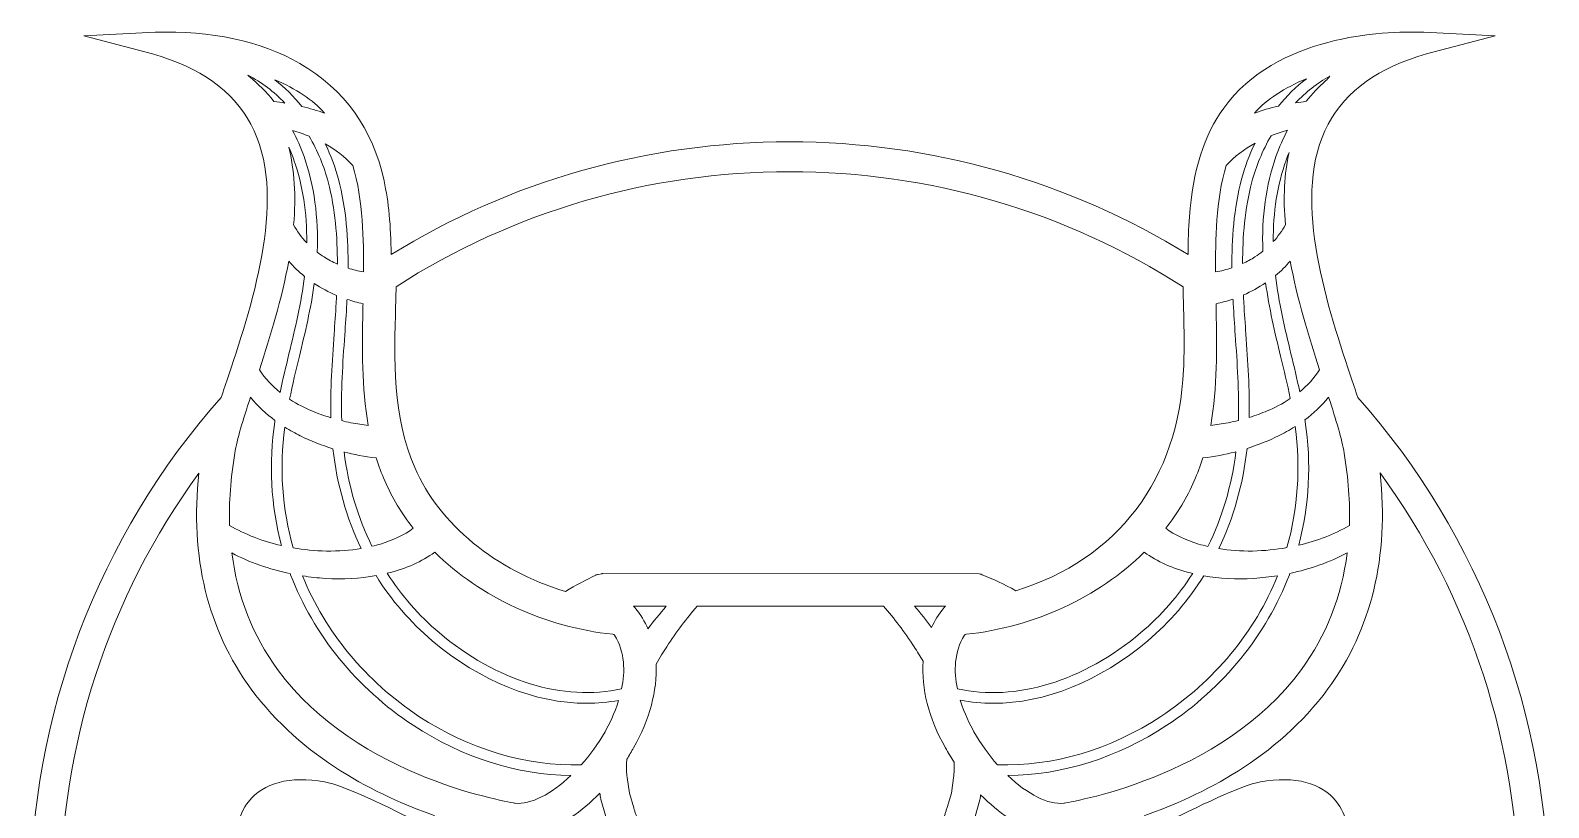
# Model space of a CAD drawing. Header units: millimetres. Extents: x -62 to 1216, y -386 to -56.
# Drawn here: x 273.9 to 558.2, y -201.3 to -55.8 of the extents above; entities that cross this region are included whole.
import ezdxf

# ---------------------------------------------------------------- set-up
doc = ezdxf.new("R2010")
doc.units = ezdxf.units.MM
doc.header["$MEASUREMENT"] = 0
doc.layers.add('Layer 3', color=7, linetype='Continuous')

msp = doc.modelspace()

# ---------------------------------------------------------------- linework, layer by layer
at = {"layer": 'Layer 3', "lineweight": 0}
for points, knots in [([(522.42, -124.51), (521.99, -123.15), (521.48, -121.77), (521, -120.31), (516.31, -106.04), (509.88, -86.51), (516.89, -73.35), (520.2, -67.15), (526.39, -62.74), (535.3, -60.24), (535.3, -60.24), (548.14, -56.82), (548.14, -56.82), (548.14, -56.82), (534.81, -56.18), (534.81, -56.18), (526.84, -55.91), (507.21, -56.76), (497.34, -70.35), (493.66, -75.41), (491.56, -82.07), (490.9, -90.72), (490.74, -92.87), (490.65, -95.13), (490.64, -97.79), (468.33, -83.98), (442.54, -76.68), (416.03, -76.68), (389.53, -76.68), (363.75, -83.97), (341.45, -97.78), (341.4, -92.35), (340.97, -87.95), (340.12, -83.99), (338.03, -74.22), (332.71, -66.83), (324.34, -62.02), (317.07, -57.84), (307.7, -55.82), (297.24, -56.18), (297.24, -56.18), (283.91, -56.82), (283.91, -56.82), (283.91, -56.82), (296.75, -60.24), (296.75, -60.24), (305.66, -62.74), (311.85, -67.15), (315.16, -73.35), (322.18, -86.51), (315.75, -106.04), (311.05, -120.31), (310.57, -121.78), (310.06, -123.16), (309.63, -124.51), (286.56, -150.47), (273.9, -183.97), (273.9, -218.81), (273.9, -256.77), (288.68, -292.46), (315.53, -319.31), (332.12, -335.9), (352.62, -348.2), (374.82, -354.89), (379.69, -357.53), (384.59, -360.05), (389.16, -362.39), (389.16, -362.39), (389.69, -362.66), (389.69, -362.66), (396.32, -366.06), (403.18, -369.56), (409.11, -374.11), (410.99, -375.56), (412.81, -377.13), (414.51, -378.79), (414.51, -378.79), (415.89, -380.13), (415.89, -380.13), (415.89, -380.13), (417.26, -378.79), (417.26, -378.79), (418.97, -377.13), (420.79, -375.56), (422.67, -374.11), (428.59, -369.57), (435.45, -366.06), (442.09, -362.66), (442.09, -362.66), (442.62, -362.39), (442.62, -362.39), (447.08, -360.11), (451.86, -357.65), (456.65, -355.06), (479.08, -348.41), (499.79, -336.04), (516.53, -319.31), (543.37, -292.46), (558.16, -256.77), (558.16, -218.81), (558.16, -183.97), (545.49, -150.46), (522.42, -124.51)], [0, 0, 0, 0, 1, 1, 1, 2, 2, 2, 3, 3, 3, 4, 4, 4, 5, 5, 5, 6, 6, 6, 7, 7, 7, 8, 8, 8, 9, 9, 9, 10, 10, 10, 11, 11, 11, 12, 12, 12, 13, 13, 13, 14, 14, 14, 15, 15, 15, 16, 16, 16, 17, 17, 17, 18, 18, 18, 19, 19, 19, 20, 20, 20, 21, 21, 21, 22, 22, 22, 23, 23, 23, 24, 24, 24, 25, 25, 25, 26, 26, 26, 27, 27, 27, 28, 28, 28, 29, 29, 29, 30, 30, 30, 31, 31, 31, 32, 32, 32, 33, 33, 33, 34, 34, 34, 34]), ([(314.86, -64.44), (314.78, -64.36), (314.7, -64.29), (314.62, -64.21), (317.2, -65.5), (319.51, -67.3), (321.52, -69.42), (320.87, -69.31), (320.19, -69.22), (319.51, -69.13), (318.1, -67.36), (316.55, -65.8), (314.86, -64.44)], [0, 0, 0, 0, 1, 1, 1, 2, 2, 2, 3, 3, 3, 4, 4, 4, 4]), ([(328.96, -71.3), (327.62, -70.82), (326.21, -70.41), (324.71, -70.06), (323.21, -68.2), (321.53, -66.51), (319.67, -65.06), (323.6, -66.72), (326.8, -68.84), (328.96, -71.3)], [0, 0, 0, 0, 1, 1, 1, 2, 2, 2, 3, 3, 3, 3]), ([(512.8, -64.89), (510.87, -66.36), (509.12, -68.09), (507.58, -70), (505.98, -70.36), (504.5, -70.79), (503.1, -71.3), (505.33, -68.75), (508.68, -66.56), (512.8, -64.89)], [0, 0, 0, 0, 1, 1, 1, 2, 2, 2, 3, 3, 3, 3]), ([(516.41, -65.26), (515.1, -66.41), (513.88, -67.69), (512.76, -69.1), (512.07, -69.19), (511.4, -69.28), (510.76, -69.39), (512.66, -67.39), (514.82, -65.68), (517.22, -64.41), (516.94, -64.69), (516.67, -64.98), (516.41, -65.26)], [0, 0, 0, 0, 1, 1, 1, 2, 2, 2, 3, 3, 3, 4, 4, 4, 4]), ([(325.13, -79.45), (324.52, -77.72), (323.81, -76.09), (323, -74.54), (324.1, -74.87), (325.13, -75.24), (326.11, -75.64), (327.7, -78.39), (328.89, -81.33), (329.65, -84.19), (331, -89.25), (331.39, -94.54), (331.38, -99.55), (330.51, -99.16), (329.67, -98.72), (328.88, -98.22), (328.43, -97.94), (328.01, -97.64), (327.59, -97.32), (327.86, -90.83), (327.04, -84.83), (325.13, -79.45)], [0, 0, 0, 0, 1, 1, 1, 2, 2, 2, 3, 3, 3, 4, 4, 4, 5, 5, 5, 6, 6, 6, 7, 7, 7, 7]), ([(507.11, -79.45), (505.22, -84.79), (504.4, -90.74), (504.65, -97.17), (504.17, -97.55), (503.69, -97.9), (503.18, -98.22), (502.44, -98.68), (501.67, -99.1), (500.86, -99.46), (500.86, -94.47), (501.25, -89.22), (502.59, -84.19), (503.36, -81.29), (504.58, -78.32), (506.19, -75.53), (507.16, -75.15), (508.18, -74.79), (509.28, -74.47), (508.46, -76.04), (507.73, -77.7), (507.11, -79.45)], [0, 0, 0, 0, 1, 1, 1, 2, 2, 2, 3, 3, 3, 4, 4, 4, 5, 5, 5, 6, 6, 6, 7, 7, 7, 7]), ([(322.27, -77.65), (322.62, -78.45), (322.95, -79.27), (323.25, -80.12), (324.9, -84.79), (325.7, -89.98), (325.64, -95.57), (324.67, -94.55), (323.83, -93.42), (323.18, -92.23), (323.65, -86.75), (323.35, -81.93), (322.27, -77.65)], [0, 0, 0, 0, 1, 1, 1, 2, 2, 2, 3, 3, 3, 4, 4, 4, 4]), ([(334.25, -81.1), (336.24, -87.57), (336.3, -95.17), (336.25, -101.04), (335.27, -100.86), (334.31, -100.62), (333.38, -100.32), (333.43, -94.93), (333.05, -89.2), (331.59, -83.67), (331, -81.48), (330.17, -79.24), (329.12, -77.07), (331.01, -78.13), (332.73, -79.48), (334.25, -81.1)], [0, 0, 0, 0, 1, 1, 1, 2, 2, 2, 3, 3, 3, 4, 4, 4, 5, 5, 5, 5]), ([(497.8, -81.1), (499.39, -79.41), (501.2, -78.02), (503.19, -76.93), (502.11, -79.15), (501.25, -81.43), (500.66, -83.67), (499.2, -89.18), (498.82, -94.89), (498.86, -100.25), (497.87, -100.58), (496.85, -100.85), (495.81, -101.04), (495.76, -95.17), (495.81, -87.57), (497.8, -81.1)], [0, 0, 0, 0, 1, 1, 1, 2, 2, 2, 3, 3, 3, 4, 4, 4, 5, 5, 5, 5]), ([(508.87, -92.23), (508.26, -93.34), (507.49, -94.4), (506.6, -95.36), (506.56, -89.85), (507.36, -84.74), (509, -80.12), (509.17, -79.62), (509.36, -79.14), (509.55, -78.66), (508.66, -82.68), (508.44, -87.17), (508.87, -92.23)], [0, 0, 0, 0, 1, 1, 1, 2, 2, 2, 3, 3, 3, 4, 4, 4, 4]), ([(342.29, -107.24), (342.32, -106.09), (342.36, -104.94), (342.38, -103.79), (364.28, -89.71), (389.73, -82.27), (416.03, -82.27), (442.34, -82.27), (467.8, -89.72), (489.7, -103.82), (489.72, -104.7), (489.75, -105.58), (489.77, -106.47), (489.77, -106.47), (489.77, -106.49), (489.77, -106.49), (489.88, -110.71), (489.99, -115.07), (489.8, -119.33), (488.91, -139.76), (477.48, -154.81), (458.42, -160.69), (456.15, -159.45), (454.13, -158.49), (452.08, -157.69), (452.08, -157.69), (451.89, -157.61), (451.89, -157.61), (451.78, -157.57), (451.65, -157.55), (451.53, -157.55), (451.53, -157.55), (381.08, -157.48), (381.08, -157.48), (381.01, -157.47), (380.94, -157.48), (380.87, -157.5), (380.87, -157.5), (380.21, -157.63), (380.21, -157.63), (380.16, -157.64), (380.12, -157.65), (380.07, -157.66), (380.07, -157.66), (379.89, -157.73), (379.89, -157.73), (379.85, -157.74), (379.82, -157.75), (379.79, -157.77), (377.88, -158.66), (376.01, -159.67), (374.08, -160.82), (361.02, -156.92), (350.49, -148.28), (345.86, -137.65), (341.67, -128.01), (341.98, -117.45), (342.29, -107.24)], [0, 0, 0, 0, 1, 1, 1, 2, 2, 2, 3, 3, 3, 4, 4, 4, 5, 5, 5, 6, 6, 6, 7, 7, 7, 8, 8, 8, 9, 9, 9, 10, 10, 10, 11, 11, 11, 12, 12, 12, 13, 13, 13, 14, 14, 14, 15, 15, 15, 16, 16, 16, 17, 17, 17, 18, 18, 18, 19, 19, 19, 19]), ([(322.27, -98.99), (323.15, -100.03), (324.14, -100.98), (325.22, -101.86), (324.62, -106.78), (323.46, -111.64), (322.32, -116.36), (321.75, -118.72), (321.17, -121.13), (320.66, -123.57), (319.22, -122.41), (317.86, -121.01), (316.78, -119.32), (318.8, -113.14), (320.99, -106.09), (322.27, -98.99)], [0, 0, 0, 0, 1, 1, 1, 2, 2, 2, 3, 3, 3, 4, 4, 4, 5, 5, 5, 5]), ([(515.27, -119.32), (514.24, -120.95), (512.94, -122.31), (511.56, -123.44), (511.05, -121.04), (510.48, -118.68), (509.92, -116.36), (508.78, -111.59), (507.6, -106.69), (507.01, -101.72), (508.02, -100.88), (508.95, -99.97), (509.78, -98.99), (511.06, -106.09), (513.25, -113.14), (515.27, -119.32)], [0, 0, 0, 0, 1, 1, 1, 2, 2, 2, 3, 3, 3, 4, 4, 4, 5, 5, 5, 5]), ([(327.06, -103.21), (328.36, -104.06), (329.76, -104.8), (331.22, -105.42), (331.2, -105.89), (331.17, -106.37), (331.15, -106.83), (331.04, -108.78), (330.9, -110.76), (330.76, -112.67), (330.4, -117.79), (330.04, -123.07), (330.17, -128.32), (328.93, -127.94), (327.73, -127.52), (326.58, -127.04), (325.32, -126.5), (323.87, -125.78), (322.44, -124.85), (322.98, -122.14), (323.63, -119.45), (324.26, -116.82), (325.33, -112.4), (326.42, -107.85), (327.06, -103.21)], [0, 0, 0, 0, 1, 1, 1, 2, 2, 2, 3, 3, 3, 4, 4, 4, 5, 5, 5, 6, 6, 6, 7, 7, 7, 8, 8, 8, 8]), ([(501.48, -112.67), (501.34, -110.76), (501.2, -108.78), (501.09, -106.83), (501.07, -106.34), (501.04, -105.84), (501.02, -105.34), (502.48, -104.71), (503.87, -103.96), (505.17, -103.09), (505.8, -107.77), (506.9, -112.36), (507.98, -116.82), (508.6, -119.42), (509.24, -122.07), (509.79, -124.74), (508.29, -125.73), (506.79, -126.48), (505.48, -127.03), (504.39, -127.49), (503.25, -127.9), (502.08, -128.26), (502.2, -123.03), (501.84, -117.77), (501.48, -112.67)], [0, 0, 0, 0, 1, 1, 1, 2, 2, 2, 3, 3, 3, 4, 4, 4, 5, 5, 5, 6, 6, 6, 7, 7, 7, 8, 8, 8, 8]), ([(333.92, -129.24), (333.33, -129.13), (332.76, -129), (332.19, -128.86), (332.01, -123.52), (332.39, -118.08), (332.76, -112.81), (332.89, -110.89), (333.03, -108.9), (333.15, -106.95), (333.16, -106.69), (333.17, -106.42), (333.19, -106.16), (334.16, -106.49), (335.16, -106.76), (336.18, -106.98), (336.17, -107.41), (336.16, -107.84), (336.15, -108.28), (336.02, -115.32), (335.89, -122.6), (337.17, -129.75), (336.17, -129.64), (335.1, -129.47), (333.92, -129.24)], [0, 0, 0, 0, 1, 1, 1, 2, 2, 2, 3, 3, 3, 4, 4, 4, 5, 5, 5, 6, 6, 6, 7, 7, 7, 8, 8, 8, 8]), ([(495.9, -108.24), (495.89, -107.82), (495.88, -107.4), (495.88, -106.98), (496.96, -106.75), (498.02, -106.45), (499.05, -106.1), (499.07, -106.38), (499.08, -106.67), (499.1, -106.95), (499.21, -108.9), (499.35, -110.89), (499.48, -112.81), (499.85, -118.06), (500.23, -123.49), (500.06, -128.82), (499.43, -128.97), (498.79, -129.11), (498.15, -129.24), (496.96, -129.47), (495.88, -129.64), (494.88, -129.75), (496.16, -122.59), (496.03, -115.31), (495.9, -108.24)], [0, 0, 0, 0, 1, 1, 1, 2, 2, 2, 3, 3, 3, 4, 4, 4, 5, 5, 5, 6, 6, 6, 7, 7, 7, 8, 8, 8, 8]), ([(312.17, -134.94), (312.61, -132.29), (313.66, -128.88), (315.1, -124.46), (316.49, -126.2), (318.1, -127.63), (319.69, -128.81), (319.68, -128.89), (319.66, -128.98), (319.65, -129.06), (318.49, -136.83), (318.92, -144.74), (320.9, -152.23), (317.37, -151.43), (314.1, -150.17), (311.21, -148.48), (311.06, -144.18), (311.39, -139.63), (312.17, -134.94)], [0, 0, 0, 0, 1, 1, 1, 2, 2, 2, 3, 3, 3, 4, 4, 4, 5, 5, 5, 6, 6, 6, 6]), ([(516.96, -124.46), (518.4, -128.88), (519.44, -132.29), (519.88, -134.94), (519.88, -134.94), (519.88, -134.94), (519.88, -134.94), (520.67, -139.63), (520.99, -144.18), (520.85, -148.48), (518, -150.14), (514.81, -151.38), (511.36, -152.19), (513.32, -144.71), (513.76, -136.82), (512.59, -129.06), (512.57, -128.93), (512.55, -128.81), (512.53, -128.69), (514.07, -127.53), (515.61, -126.13), (516.96, -124.46)], [0, 0, 0, 0, 1, 1, 1, 2, 2, 2, 3, 3, 3, 4, 4, 4, 5, 5, 5, 6, 6, 6, 7, 7, 7, 7]), ([(324.44, -131.7), (324.45, -131.7), (324.45, -131.71), (324.46, -131.71), (326.37, -132.65), (328.41, -133.45), (330.55, -134.12), (331.3, -140.79), (333.09, -147.08), (335.84, -152.79), (333.78, -153.14), (331.6, -153.3), (329.33, -153.26), (327.19, -153.21), (325.1, -153.01), (323.09, -152.67), (321.03, -145.39), (320.49, -137.67), (321.53, -130.07), (322.56, -130.72), (323.55, -131.26), (324.44, -131.7)], [0, 0, 0, 0, 1, 1, 1, 2, 2, 2, 3, 3, 3, 4, 4, 4, 5, 5, 5, 6, 6, 6, 7, 7, 7, 7]), ([(501.7, -134.06), (503.77, -133.4), (505.75, -132.61), (507.61, -131.7), (508.56, -131.23), (509.61, -130.66), (510.69, -129.96), (511.75, -137.59), (511.22, -145.33), (509.16, -152.63), (507.09, -153), (504.94, -153.21), (502.74, -153.26), (500.53, -153.29), (498.41, -153.14), (496.39, -152.81), (499.15, -147.08), (500.95, -140.77), (501.7, -134.06)], [0, 0, 0, 0, 1, 1, 1, 2, 2, 2, 3, 3, 3, 4, 4, 4, 5, 5, 5, 6, 6, 6, 6]), ([(340.24, -140.1), (341.59, -143.2), (343.38, -146.19), (345.59, -149.01), (343.88, -150.24), (341.78, -151.25), (339.47, -151.95), (338.95, -152.1), (338.41, -152.24), (337.86, -152.37), (335.2, -146.98), (333.43, -141.04), (332.64, -134.72), (332.65, -134.73), (332.67, -134.73), (332.68, -134.73), (334.4, -135.17), (336.44, -135.63), (338.66, -135.85), (339.12, -137.33), (339.64, -138.73), (340.24, -140.1)], [0, 0, 0, 0, 1, 1, 1, 2, 2, 2, 3, 3, 3, 4, 4, 4, 5, 5, 5, 6, 6, 6, 7, 7, 7, 7]), ([(491.82, -140.1), (492.42, -138.72), (492.94, -137.33), (493.4, -135.85), (495.61, -135.63), (497.65, -135.17), (499.4, -134.73), (499.47, -134.71), (499.54, -134.69), (499.61, -134.67), (498.82, -141.02), (497.04, -147), (494.36, -152.41), (493.76, -152.27), (493.16, -152.12), (492.58, -151.95), (490.27, -151.25), (488.18, -150.24), (486.47, -149.01), (488.67, -146.19), (490.47, -143.2), (491.82, -140.1)], [0, 0, 0, 0, 1, 1, 1, 2, 2, 2, 3, 3, 3, 4, 4, 4, 5, 5, 5, 6, 6, 6, 7, 7, 7, 7]), ([(319.48, -315.35), (293.7, -289.56), (279.49, -255.28), (279.49, -218.81), (279.49, -189.62), (288.46, -161.99), (305.46, -138.67), (303.77, -154.33), (307.05, -167.91), (315.24, -179.09), (324.71, -192.01), (339.02, -199.08), (349.5, -202.75), (350.19, -203.97), (350.89, -205.21), (351.6, -206.47), (350.37, -205.87), (349.07, -205.23), (347.79, -204.6), (340.66, -201.09), (332.58, -197.11), (328.98, -196.47), (322.45, -195.32), (317.53, -196.6), (314.73, -200.18), (312.84, -202.6), (311.91, -206.79), (311.74, -209.02), (310.87, -220.81), (313.38, -230.32), (319, -236.53), (323.53, -241.55), (329.97, -244.31), (337.61, -244.51), (342.81, -244.64), (347.54, -242.84), (351.87, -240.87), (355.27, -239.32), (360.29, -237.31), (365.5, -237.14), (365.91, -245.87), (361.43, -254.75), (354.16, -259.46), (351.45, -261.21), (348.41, -262.45), (345.19, -263.76), (341.49, -265.27), (337.65, -266.84), (334.21, -269.29), (320.58, -279), (319.1, -298.46), (324.62, -311.84), (327.35, -318.45), (331.67, -324.68), (337.72, -330.68), (331.24, -326.13), (325.13, -321), (319.48, -315.35)], [0, 0, 0, 0, 1, 1, 1, 2, 2, 2, 3, 3, 3, 4, 4, 4, 5, 5, 5, 6, 6, 6, 7, 7, 7, 8, 8, 8, 9, 9, 9, 10, 10, 10, 11, 11, 11, 12, 12, 12, 13, 13, 13, 14, 14, 14, 15, 15, 15, 16, 16, 16, 17, 17, 17, 18, 18, 18, 19, 19, 19, 19]), ([(512.57, -315.35), (506.68, -321.24), (500.31, -326.55), (493.54, -331.24), (499.84, -325.11), (504.33, -318.69), (507.16, -311.84), (512.68, -298.46), (511.2, -278.99), (497.57, -269.29), (494.13, -266.84), (490.29, -265.27), (486.58, -263.76), (483.36, -262.45), (480.33, -261.21), (477.62, -259.46), (470.34, -254.75), (465.86, -245.85), (466.28, -237.11), (471.86, -236.9), (477.48, -239.13), (481.3, -240.87), (485.47, -242.77), (490.02, -244.52), (495, -244.52), (495.19, -244.52), (495.37, -244.52), (495.57, -244.51), (503.21, -244.31), (509.65, -241.55), (514.18, -236.53), (519.79, -230.32), (522.3, -220.8), (521.43, -209.01), (521.23, -206.35), (520.21, -202.44), (518.44, -200.18), (515.65, -196.6), (510.72, -195.32), (504.19, -196.47), (500.59, -197.11), (492.5, -201.09), (485.36, -204.61), (485.36, -204.61), (485.28, -204.65), (485.28, -204.65), (483.42, -205.56), (481.63, -206.45), (480.03, -207.21), (480.87, -205.72), (481.72, -204.22), (482.55, -202.75), (493.03, -199.08), (507.35, -192.01), (516.82, -179.08), (525.01, -167.9), (528.29, -154.32), (526.59, -138.65), (543.59, -161.97), (552.56, -189.6), (552.56, -218.81), (552.56, -255.28), (538.36, -289.56), (512.57, -315.35)], [0, 0, 0, 0, 1, 1, 1, 2, 2, 2, 3, 3, 3, 4, 4, 4, 5, 5, 5, 6, 6, 6, 7, 7, 7, 8, 8, 8, 9, 9, 9, 10, 10, 10, 11, 11, 11, 12, 12, 12, 13, 13, 13, 14, 14, 14, 15, 15, 15, 16, 16, 16, 17, 17, 17, 18, 18, 18, 19, 19, 19, 20, 20, 20, 21, 21, 21, 21]), ([(322.56, -157.49), (322.58, -157.56), (322.61, -157.63), (322.63, -157.69), (326.85, -168.91), (335, -178.92), (345.56, -185.87), (354.69, -191.88), (364.99, -195.13), (375.09, -195.28), (371.44, -198.72), (367.51, -200.81), (364.68, -200.44), (364.39, -200.4), (335.2, -195.96), (320.18, -175.45), (315.53, -169.1), (312.66, -161.77), (311.62, -153.62), (314.92, -155.37), (318.62, -156.67), (322.56, -157.49)], [0, 0, 0, 0, 1, 1, 1, 2, 2, 2, 3, 3, 3, 4, 4, 4, 5, 5, 5, 6, 6, 6, 7, 7, 7, 7]), ([(384.6, -179.06), (373.75, -181.45), (361.18, -177.63), (350.42, -168.52), (346.63, -165.31), (343.37, -161.58), (340.71, -157.43), (340.8, -157.41), (340.89, -157.39), (340.98, -157.37), (344.27, -156.53), (347.17, -155.23), (349.61, -153.5), (358.19, -161.95), (370.3, -167.52), (382.96, -168.84), (383.1, -168.85), (383.21, -168.92), (383.28, -169.03), (385.23, -172.18), (385.27, -175.8), (384.6, -179.06)], [0, 0, 0, 0, 1, 1, 1, 2, 2, 2, 3, 3, 3, 4, 4, 4, 5, 5, 5, 6, 6, 6, 7, 7, 7, 7]), ([(481.83, -168.52), (471, -177.68), (458.34, -181.5), (447.45, -179.02), (446.78, -175.77), (446.84, -172.17), (448.77, -169.03), (448.84, -168.93), (448.96, -168.85), (449.1, -168.84), (461.76, -167.52), (473.86, -161.95), (482.45, -153.5), (484.89, -155.23), (487.78, -156.53), (491.08, -157.37), (491.22, -157.4), (491.36, -157.43), (491.51, -157.47), (488.85, -161.6), (485.61, -165.32), (481.83, -168.52)], [0, 0, 0, 0, 1, 1, 1, 2, 2, 2, 3, 3, 3, 4, 4, 4, 5, 5, 5, 6, 6, 6, 7, 7, 7, 7]), ([(467.4, -200.44), (464.49, -200.82), (460.56, -198.76), (456.91, -195.29), (467.09, -195.18), (477.48, -191.93), (486.68, -185.87), (497.24, -178.92), (505.39, -168.91), (509.61, -157.69), (509.64, -157.61), (509.67, -157.53), (509.7, -157.45), (513.56, -156.63), (517.19, -155.34), (520.44, -153.62), (519.4, -161.77), (516.52, -169.1), (511.87, -175.45), (496.83, -195.99), (467.68, -200.4), (467.4, -200.44)], [0, 0, 0, 0, 1, 1, 1, 2, 2, 2, 3, 3, 3, 4, 4, 4, 5, 5, 5, 6, 6, 6, 7, 7, 7, 7]), ([(349.12, -170.04), (358.15, -177.68), (368.45, -181.76), (378.09, -181.76), (380.11, -181.76), (382.1, -181.58), (384.04, -181.21), (383.28, -183.67), (382.23, -185.77), (381.5, -187.07), (380.23, -189.32), (378.7, -191.43), (377.04, -193.28), (366.71, -193.55), (356.05, -190.38), (346.66, -184.2), (336.74, -177.67), (329.03, -168.36), (324.86, -157.91), (326.26, -158.13), (327.68, -158.29), (329.12, -158.38), (332.44, -158.58), (335.63, -158.4), (338.62, -157.87), (341.47, -162.44), (344.98, -166.54), (349.12, -170.04)], [0, 0, 0, 0, 1, 1, 1, 2, 2, 2, 3, 3, 3, 4, 4, 4, 5, 5, 5, 6, 6, 6, 7, 7, 7, 8, 8, 8, 9, 9, 9, 9]), ([(502.95, -158.38), (504.46, -158.28), (505.94, -158.11), (507.39, -157.88), (503.23, -168.34), (495.51, -177.67), (485.58, -184.2), (476.12, -190.43), (465.37, -193.6), (454.97, -193.27), (453.34, -191.44), (451.83, -189.34), (450.56, -187.07), (449.82, -185.76), (448.76, -183.65), (448, -181.18), (450.01, -181.57), (452.07, -181.76), (454.16, -181.76), (463.8, -181.76), (474.09, -177.68), (483.12, -170.04), (487.25, -166.55), (490.76, -162.46), (493.6, -157.9), (496.54, -158.41), (499.68, -158.58), (502.95, -158.38)], [0, 0, 0, 0, 1, 1, 1, 2, 2, 2, 3, 3, 3, 4, 4, 4, 5, 5, 5, 6, 6, 6, 7, 7, 7, 8, 8, 8, 9, 9, 9, 9]), ([(386.85, -190.08), (389.84, -184.76), (391.29, -179.36), (391.04, -174.44), (391.72, -173.23), (392.38, -172.15), (393.04, -171.16), (394.85, -168.37), (396.77, -165.84), (398.75, -163.61), (398.75, -163.61), (433.63, -163.61), (433.63, -163.61), (435.61, -165.83), (437.53, -168.37), (439.35, -171.17), (439.92, -172.04), (440.49, -172.95), (441.05, -173.9), (440.66, -178.97), (442.1, -184.55), (445.21, -190.08), (445.71, -190.98), (446.26, -191.88), (446.85, -192.76), (446.85, -192.83), (446.85, -192.91), (446.85, -193), (446.85, -193.02), (446.85, -193.04), (446.85, -193.05), (446.88, -193.84), (446.89, -194.76), (446.72, -195.67), (446.72, -195.68), (446.72, -195.7), (446.72, -195.72), (446.72, -195.72), (446.33, -198.57), (446.33, -198.57), (446.33, -198.57), (445.52, -201.29), (445.52, -201.29), (445.46, -201.48), (445.4, -201.68), (445.34, -201.88), (445.28, -202.1), (445.21, -202.36), (445.15, -202.51), (445.15, -202.51), (443.24, -206.54), (443.24, -206.54), (443.24, -206.54), (438.69, -214.72), (438.69, -214.72), (436.76, -218.36), (434.75, -222.12), (433.06, -226.03), (431.26, -230.18), (430.12, -233.44), (429.39, -236.6), (428.91, -238.11), (428.58, -239.62), (428.42, -241.06), (427.62, -246.89), (428.61, -253.27), (431.26, -259.5), (432.58, -262.65), (434.14, -265.67), (435.64, -268.59), (436.66, -270.55), (437.7, -272.58), (438.65, -274.61), (437.65, -274.16), (436.66, -273.8), (435.73, -273.48), (433.23, -272.71), (430.67, -272.3), (428.14, -272.24), (423.44, -272.17), (418.76, -273.66), (415.16, -276.31), (413.95, -275.53), (412.45, -274.64), (410.83, -273.99), (408.49, -272.99), (406.15, -272.36), (403.85, -272.11), (402.93, -272.01), (402.01, -271.96), (401.1, -271.96), (399.59, -271.96), (398.09, -272.1), (396.63, -272.38), (395.8, -272.56), (395.02, -272.75), (394.29, -272.97), (395.01, -271.5), (395.78, -270.02), (396.53, -268.56), (398.03, -265.65), (399.58, -262.65), (400.89, -259.51), (403.55, -253.27), (404.54, -246.9), (403.75, -241.11), (403.73, -240.99), (403.72, -240.87), (403.7, -240.76), (403.7, -240.76), (403.69, -240.66), (403.69, -240.66), (403.59, -239.79), (403.5, -239.07), (403.37, -238.37), (402.49, -233.67), (400.74, -229.31), (399.32, -226.04), (397.62, -222.1), (395.61, -218.33), (393.66, -214.67), (393.66, -214.67), (390.63, -209.21), (390.63, -209.21), (390.63, -209.21), (389.15, -206.56), (389.15, -206.56), (389.15, -206.56), (387.87, -203.84), (387.87, -203.84), (387.87, -203.84), (387.25, -202.55), (387.25, -202.55), (387.17, -202.37), (387.11, -202.13), (387.04, -201.89), (386.98, -201.69), (386.92, -201.48), (386.87, -201.33), (386.87, -201.33), (386.05, -198.57), (386.05, -198.57), (386.05, -198.57), (385.65, -195.66), (385.65, -195.66), (385.65, -195.65), (385.65, -195.63), (385.65, -195.61), (385.49, -194.81), (385.49, -193.98), (385.53, -192.98), (385.53, -192.96), (385.53, -192.93), (385.53, -192.91), (385.53, -192.86), (385.54, -192.8), (385.54, -192.71), (385.55, -192.59), (385.55, -192.46), (385.56, -192.34), (385.56, -192.34), (385.56, -192.22), (385.56, -192.22), (386.01, -191.52), (386.44, -190.8), (386.85, -190.08)], [0, 0, 0, 0, 1, 1, 1, 2, 2, 2, 3, 3, 3, 4, 4, 4, 5, 5, 5, 6, 6, 6, 7, 7, 7, 8, 8, 8, 9, 9, 9, 10, 10, 10, 11, 11, 11, 12, 12, 12, 13, 13, 13, 14, 14, 14, 15, 15, 15, 16, 16, 16, 17, 17, 17, 18, 18, 18, 19, 19, 19, 20, 20, 20, 21, 21, 21, 22, 22, 22, 23, 23, 23, 24, 24, 24, 25, 25, 25, 26, 26, 26, 27, 27, 27, 28, 28, 28, 29, 29, 29, 30, 30, 30, 31, 31, 31, 32, 32, 32, 33, 33, 33, 34, 34, 34, 35, 35, 35, 36, 36, 36, 37, 37, 37, 38, 38, 38, 39, 39, 39, 40, 40, 40, 41, 41, 41, 42, 42, 42, 43, 43, 43, 44, 44, 44, 45, 45, 45, 46, 46, 46, 47, 47, 47, 48, 48, 48, 49, 49, 49, 50, 50, 50, 51, 51, 51, 52, 52, 52, 53, 53, 53, 54, 54, 54, 55, 55, 55, 55]), ([(386.84, -163.61), (386.84, -163.61), (392.93, -163.61), (392.93, -163.61), (391.72, -164.99), (390.59, -166.39), (389.53, -167.82), (388.93, -166.44), (388.15, -165.16), (387.21, -164), (387.1, -163.86), (386.98, -163.73), (386.84, -163.61)], [0, 0, 0, 0, 1, 1, 1, 2, 2, 2, 3, 3, 3, 4, 4, 4, 4]), ([(439.45, -163.61), (439.45, -163.61), (445.21, -163.61), (445.21, -163.61), (445.08, -163.73), (444.95, -163.86), (444.84, -163.99), (443.96, -165.08), (443.23, -166.27), (442.64, -167.55), (441.65, -166.21), (440.58, -164.9), (439.45, -163.61)], [0, 0, 0, 0, 1, 1, 1, 2, 2, 2, 3, 3, 3, 4, 4, 4, 4]), ([(388.92, -217.29), (389.22, -217.84), (389.53, -218.4), (389.83, -218.96), (387.31, -216.79), (384.53, -214.72), (381.43, -212.7), (377.73, -210.29), (373.77, -208), (369.62, -205.87), (373.24, -204.67), (377.09, -202.1), (380.53, -198.58), (380.57, -198.92), (380.62, -199.28), (380.68, -199.65), (380.68, -199.68), (380.69, -199.72), (380.7, -199.76), (380.7, -199.76), (381.61, -202.97), (381.61, -202.97), (381.66, -203.1), (381.69, -203.25), (381.75, -203.44), (381.85, -203.8), (381.96, -204.22), (382.16, -204.71), (382.17, -204.72), (382.18, -204.74), (382.18, -204.76), (382.18, -204.76), (384.26, -209.1), (384.26, -209.1), (384.27, -209.12), (384.28, -209.14), (384.29, -209.16), (384.29, -209.16), (388.92, -217.29), (388.92, -217.29)], [0, 0, 0, 0, 1, 1, 1, 2, 2, 2, 3, 3, 3, 4, 4, 4, 5, 5, 5, 6, 6, 6, 7, 7, 7, 8, 8, 8, 9, 9, 9, 10, 10, 10, 11, 11, 11, 12, 12, 12, 13, 13, 13, 13]), ([(448.07, -209.19), (448.09, -209.17), (448.1, -209.15), (448.11, -209.13), (448.11, -209.13), (449.52, -206.19), (449.52, -206.19), (449.52, -206.19), (450.22, -204.7), (450.22, -204.7), (450.23, -204.68), (450.24, -204.66), (450.24, -204.65), (450.41, -204.23), (450.52, -203.84), (450.63, -203.43), (450.63, -203.43), (450.65, -203.38), (450.65, -203.38), (450.69, -203.24), (450.72, -203.1), (450.78, -202.92), (450.78, -202.92), (451.66, -199.83), (451.66, -199.83), (451.67, -199.81), (451.67, -199.79), (451.68, -199.76), (451.68, -199.76), (451.7, -199.66), (451.7, -199.66), (451.7, -199.64), (451.71, -199.62), (451.71, -199.6), (451.75, -199.36), (451.78, -199.12), (451.81, -198.88), (455.22, -202.33), (458.93, -204.77), (462.47, -205.9), (458.34, -208.02), (454.4, -210.3), (450.73, -212.7), (447.8, -214.61), (445.15, -216.57), (442.74, -218.61), (442.97, -218.18), (443.21, -217.74), (443.45, -217.31), (443.45, -217.31), (446.51, -211.91), (446.51, -211.91), (446.51, -211.91), (448.07, -209.19), (448.07, -209.19)], [0, 0, 0, 0, 1, 1, 1, 2, 2, 2, 3, 3, 3, 4, 4, 4, 5, 5, 5, 6, 6, 6, 7, 7, 7, 8, 8, 8, 9, 9, 9, 10, 10, 10, 11, 11, 11, 12, 12, 12, 13, 13, 13, 14, 14, 14, 15, 15, 15, 16, 16, 16, 17, 17, 17, 18, 18, 18, 18])]:
    msp.add_open_spline(points, degree=3, knots=knots, dxfattribs=at)

doc.saveas('drawing.dxf')
